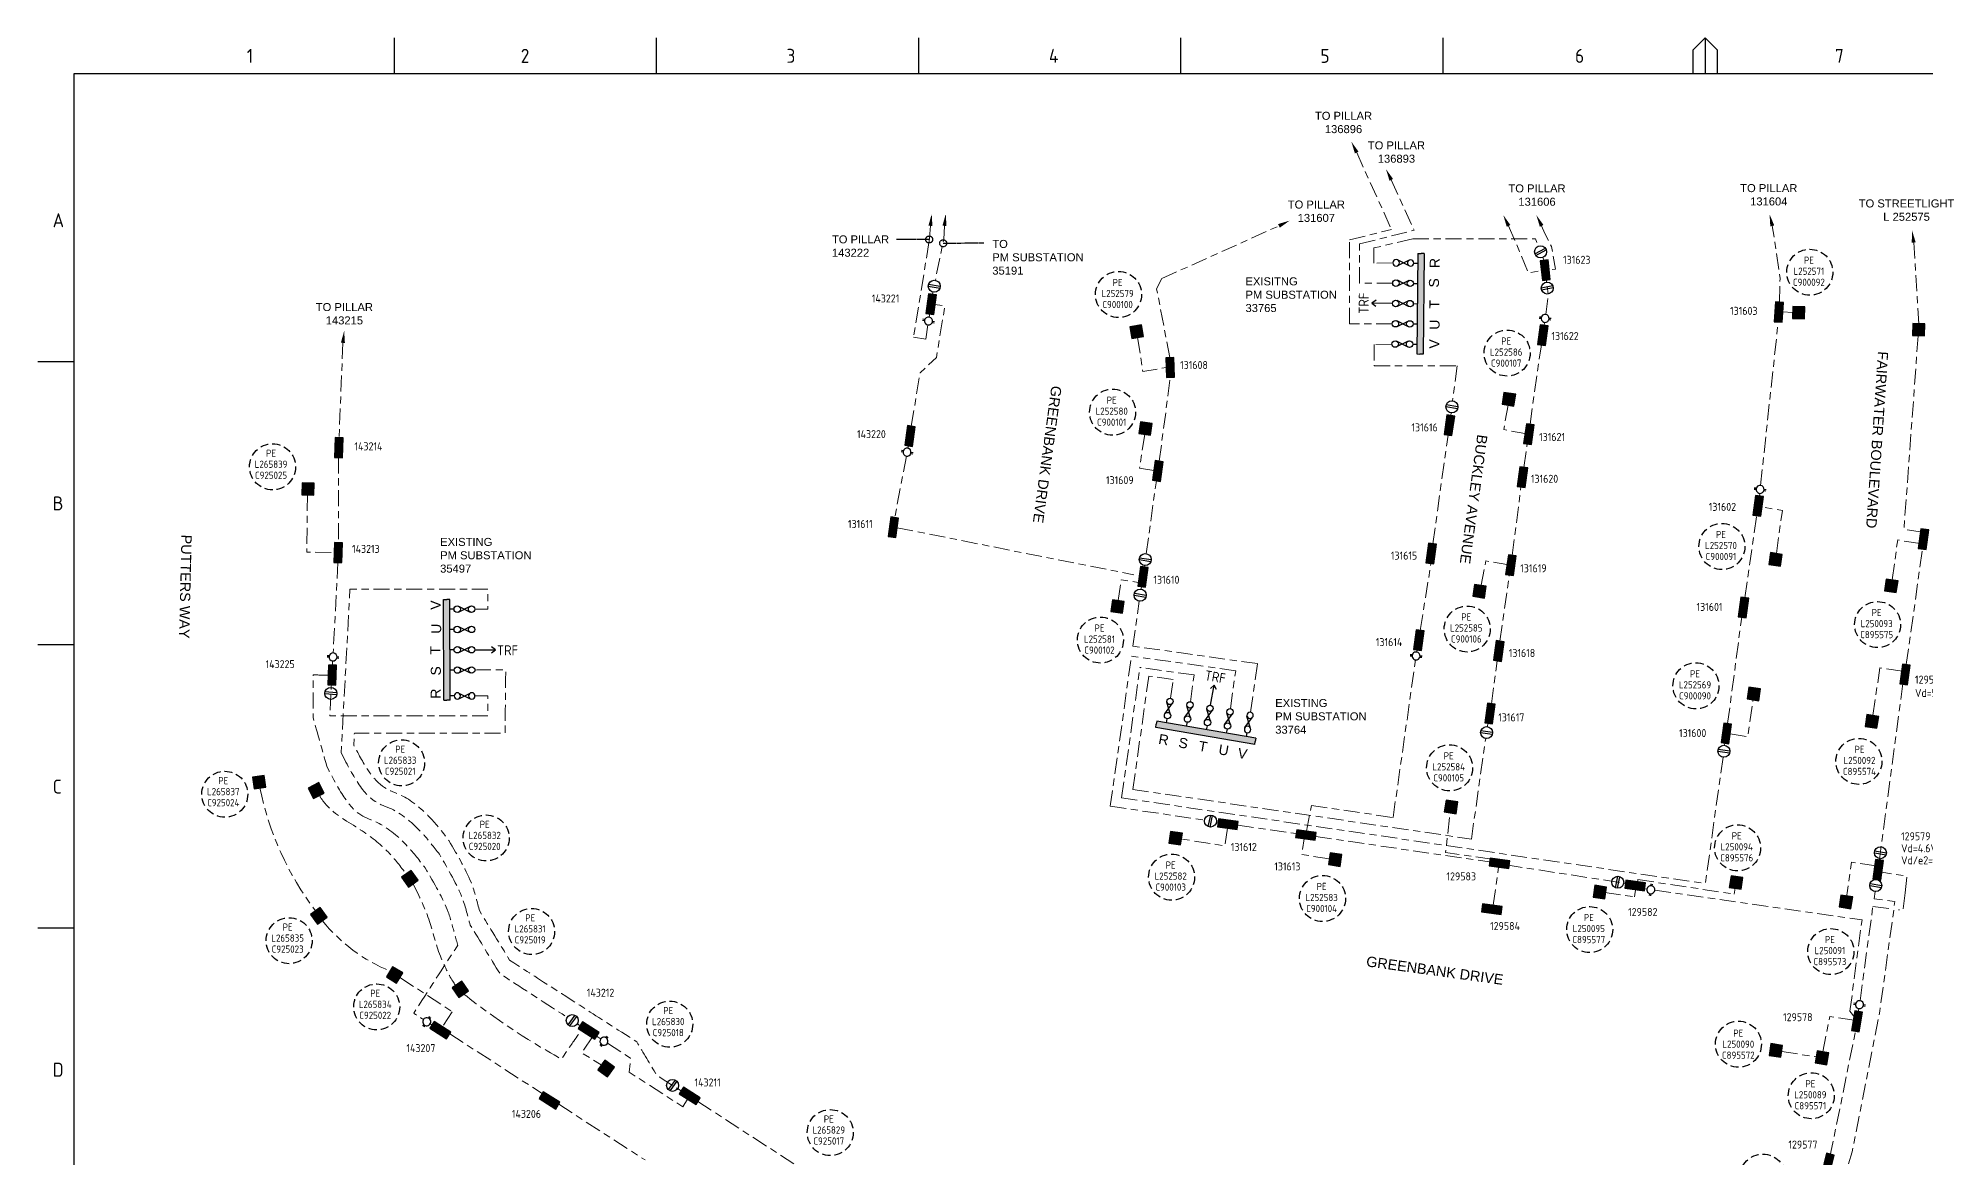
# Paper-space layout 'EE2' of a CAD drawing. Header units: metres, sheet in millimetres. Extents: x -9 to 824, y -5 to 581.
# Drawn here: x -9.1 to 462.6, y 301.3 to 581 of the extents above; entities that cross this region are included whole.
import ezdxf
from ezdxf.enums import TextEntityAlignment as Align

# ---------------------------------------------------------------- set-up
doc = ezdxf.new("R2010")
doc.units = ezdxf.units.M
for name, pattern in [('Cable Exist OH', [1, 1, 0]), ('Cable Exist UG', [8.2, 4, -1.2, 1.8, -1.2]), ('HIDDEN', [0.375, 0.25, -0.125])]:
    doc.linetypes.add(name, pattern=pattern)
doc.layers.get('0').update_dxf_attribs({"color": 6})
doc.layers.add('Cadastre Roads_SP_EXT', color=9, linetype='Continuous', lineweight=5)
for name, color, linetype in [('Equip_SP_SL_EXT', 7, 'Continuous'), ('NOTE 1TO1000_new', 7, 'Continuous'), ('NOTE 1TO500_NEW', 7, 'Continuous'), ('Notes', 7, 'Continuous'), ('Sub_SP_EXT', 7, 'Continuous'), ('SupportsUG_SP_LV_EXT', 7, 'Continuous'), ('SupportsUG_SP_LV_SL_EXT', 7, 'Continuous'), ('Trench_SP_EXT', 7, 'Continuous')]:
    doc.layers.add(name, color=color, linetype=linetype)
doc.styles.add('COLUMN_LABEL', font='arial.ttf')
doc.styles.add('iecARIAL', font='arial.ttf', dxfattribs={"height": 2})
doc.styles.add('iecISOCP', font='isocp.shx')
doc.styles.add('IESYMBOL1', font='isocp.shx')
doc.styles.add('POLE_LABEL', font='arial.ttf')
doc.styles.get("Standard").update_dxf_attribs({"font": 'arial.ttf'})
doc.styles.add('SWITCH_LABEL', font='arial.ttf', dxfattribs={"height": 2.5})
doc.linetypes.add('Cable New UG', pattern='A,7,-0.25,["x",Standard,S=2,R=0,X=0.2,Y=-0.8],-2.1', length=9.35)
doc.dimstyles.get("Standard").update_dxf_attribs({"dimtxt": 0.18, "dimasz": 0.18, "dimexe": 0.18, "dimexo": 0.0625, "dimgap": 0.09, "dimtad": 0, "dimtih": 1, "dimtoh": 1, "dimdec": 4, "dimzin": 0, "dimdsep": 46, "dimtxsty": 'Standard', "dimcen": 0.09, "dimadec": 0, "dimazin": 0, "dimtfac": 1, "dimtdec": 4, "dimtofl": 0, "dimtmove": 0, "dimatfit": 3, "dimfxl": 1, "dimtolj": 1, "dimtzin": 0, "dimarcsym": 0})

# ---------------------------------------------------------------- blocks, each defined once
blk = doc.blocks.new('SWG_FUSE_EXT')
for points in [[(1.15, 0.72), (4.04, -0.71)], [(1.16, -0.72), (4.04, 0.73)]]:
    blk.add_lwpolyline(points)
for centre in [(0.8, 0), (4.4, 0.01)]:
    blk.add_circle(centre, 0.8)
blk = doc.blocks.new('*U49')
for p, q in [((-0.98, 5.17), (-1.48, 5.17)), ((-0.98, 4.83), (-1.48, 4.83)), ((0.98, 5.17), (1.48, 5.17)), ((0.98, 4.83), (1.48, 4.83))]:
    blk.add_line(p, q)
blk.add_lwpolyline([(0, 4, 1), (0, 6, 1)], format="xyb", close=True)
for tag, p, flags in [('ORIENTATION', (0, 0), 9), ('USAGE', (0, -0.2), 9), ('NOTES', (0, -0.4), 1)]:
    blk.add_attdef(tag, p, '', height=0.2, dxfattribs=dict(flags=flags))
blk = doc.blocks.new('LV_UG_LINKS_CLOSED_EXT')
for p, q in [((-0.25, -1.47902), (-0.25, 1.47902)), ((0.25, -1.47902), (0.25, 1.47902))]:
    blk.add_line(p, q)
blk.add_circle((0, 0), 1.5)
at = {"flags": 9}
for tag, p in [('ACTUAL_STATUS', (0, 0)), ('STATE', (0, -1)), ('SWITCH_TYPE', (0, -1.2)), ('OPERATING_VOLTAGE', (0, -0.6)), ('ORIENTATION', (0, -0.8)), ('CONSTRUCTED_VOLTAGE', (0, -0.2)), ('USAGE', (0, -1.4)), ('NO_PHASES', (0, -0.4)), ('NOTES', (0, -1.6))]:
    blk.add_attdef(tag, text='', height=0.2, dxfattribs=at).set_placement(p, align=Align.MIDDLE_LEFT)
at = {"flags": 1}
blk.add_attdef('Z', (0, 0), '', height=0.2, dxfattribs=at)
blk = doc.blocks.new('COLUMN_EXT')
blk.add_hatch(color=256).paths.add_polyline_path([(-1.49, 1.48), (-1.49, -1.49), (1.48, -1.49), (1.48, 1.48)])
blk.add_lwpolyline([(-1.49, -1.49), (1.48, -1.49), (1.48, 1.48), (-1.49, 1.48)], close=True)
for tag, height, style, flags, p in [('STRUCTURE_PLANT_NUMBER', 0.2, 'POLE_LABEL', 9, (1.81, 0.03)), ('ASSET_NUM', 2.5, 'COLUMN_LABEL', 8, (2, 2)), ('STREET_CODE', 0.2, 'COLUMN_LABEL', 9, (1.81, -0.2))]:
    blk.add_attdef(tag, text='', height=height, dxfattribs=dict(style=style, flags=flags)).set_placement(p, align=Align.MIDDLE_LEFT)
at = {"flags": 1}
blk.add_attdef('Z', (1.81, -2.35), '', height=0.2, dxfattribs=at)
at = {"flags": 9}
for tag, p in [('COLUMN_TYPE', (1.81, -0.4)), ('OWNED_BY', (1.81, -0.6)), ('STATE', (1.81, -0.8)), ('USAGE', (1.81, -1)), ('STREETNAME', (1.81, -1.6)), ('SUBURB', (1.81, -1.8)), ('LEGEND', (1.81, -1.2)), ('LOCATION', (1.81, -1.4)), ('NOTES', (1.81, -2))]:
    blk.add_attdef(tag, text='', height=0.2, dxfattribs=at).set_placement(p, align=Align.MIDDLE_LEFT)
blk = doc.blocks.new('PILLAR_EXT')
blk.add_hatch(color=256).paths.add_polyline_path([(-2.475, 0.99), (-2.475, -0.99), (2.475, -0.99), (2.475, 0.99)])
blk.add_lwpolyline([(-2.475, -0.99), (2.475, -0.99), (2.475, 0.99), (-2.475, 0.99)], close=True)
at = {"style": 'iecARIAL', "flags": 8}
blk.add_attdef('ASSET_NUM', (1.5, 3.5), '', height=2.5, dxfattribs=at)
for tag, p, flags in [('OWNED_BY', (0, -0.2), 9), ('STATE', (0, -0.4), 9), ('SUPPORT_TYPE', (0, -0.6), 9), ('STREETNAME', (0, -1.8), 9), ('SUBURB', (0, -2), 1), ('USAGE', (0, -0.8), 9), ('LEGEND', (0, -1), 9), ('LOCATION', (0, -1.2), 9), ('NOTES', (0, -1.4), 9), ('PARENT', (0, -1.6), 9)]:
    blk.add_attdef(tag, p, '', height=0.2, dxfattribs=dict(flags=flags))
blk = doc.blocks.new('A1_FRAME_TITLE')
at = {"layer": 'Notes', "linetype": 'Continuous'}
for p, q in [((89.14, 574.39), (89.14, 583.39)), ((154.65, 574.39), (154.65, 583.39)), ((220.16, 574.39), (220.16, 583.39)), ((285.67, 574.39), (285.67, 583.39)), ((351.17, 574.39), (351.17, 583.39)), ((413.68, 580.39), (416.68, 583.39)), ((413.68, 574.39), (413.68, 580.39)), ((416.68, 583.39), (416.68, 574.39)), ((416.68, 583.39), (419.68, 580.39)), ((419.68, 580.39), (419.68, 574.39)), ((9, 502.43), (0, 502.43)), ((8.99, 431.68), (0, 431.68)), ((8.99, 360.93), (0, 360.93))]:
    blk.add_line(p, q, dxfattribs=at)
at = {"layer": 'Notes', "color": 3, "linetype": 'Continuous'}
blk.add_line((9, 574.39), (9, 5.97), dxfattribs=at)
at = {"layer": 'Notes', "color": 3, "linetype": 'Continuous', "flags": 128}
for points in [[(149.5, 574.39), (9, 574.39)], [(824.37, 574.39), (149.5, 574.39)]]:
    blk.add_lwpolyline(points, dxfattribs=at)
at = {"layer": 'Notes', "color": 7, "style": 'iecISOCP'}
for s, p in [('1', (52.24, 577.12)), ('2', (120.7, 577.12)), ('3', (187.09, 577.12)), ('4', (252.67, 577.12)), ('5', (320.5, 577.12)), ('6', (384.13, 577.12)), ('7', (449.08, 577.12)), ('A', (3.74, 536.06)), ('B', (3.74, 465.31)), ('C', (3.74, 394.56)), ('D', (3.74, 323.81))]:
    blk.add_text(s, height=3.5, dxfattribs=at).set_placement(p)
for tag, p in [('CAP_NO', (513.19, 43.46)), ('IE_NUM', (513.05, 37.81)), ('REF_No_1', (335.24, 32.31)), ('REF_1', (362.52, 32.31)), ('GEN_WO', (441.71, 31.76)), ('HV_SWITCH', (513.46, 32.16)), ('REF_No_2', (335.24, 26.31)), ('REF_2', (362.52, 26.31)), ('OH_WO', (441.71, 25.81)), ('UBD_REF', (513.05, 25.83)), ('REF_No_3', (335.24, 20.31)), ('REF_3', (362.52, 20.31)), ('UG_WO', (441.71, 20.05)), ('GIS_MAP_No', (513.05, 20.04)), ('REF_No_4', (335.24, 14.31)), ('REF_4', (362.52, 14.31)), ('SUB_WO', (441.71, 13.81)), ('HV_OP_DIAG', (513.33, 14.2)), ('LGA', (512.95, 7.78))]:
    blk.add_attdef(tag, p, '', height=2.5, dxfattribs=at)
at = {"layer": 'Notes', "style": 'iecISOCP'}
for tag, p in [('T1', (684.37, 39.47)), ('T2', (684.37, 34.35)), ('T3', (684.37, 28.92)), ('T4', (684.37, 23.66)), ('T5', (684.37, 18.23)), ('T6', (684.37, 12.97))]:
    blk.add_attdef(tag, text='', height=3.5, dxfattribs=at).set_placement(p, align=Align.CENTER)
at = {"layer": 'Notes', "color": 7, "style": 'iecISOCP'}
for tag, p in [('scale', (567.76, 33.27)), ('DRAWN', (567.76, 24.93)), ('DATE', (567.76, 16.88)), ('DESIGN', (605.62, 9.15))]:
    blk.add_attdef(tag, text='', height=2.5, dxfattribs=at).set_placement(p, align=Align.CENTER)
at = {"layer": 'Notes', "color": 4, "style": 'iecISOCP'}
blk.add_attdef('NUM', text='', height=7, dxfattribs=at).set_placement((792.37, 20.12), align=Align.MIDDLE_CENTER)
at = {"layer": 'Notes', "color": 1, "style": 'iecISOCP'}
blk.add_attdef('REV', text='', height=5, dxfattribs=at).set_placement((820.05, 17.1), align=Align.CENTER)
at = {"layer": 'Notes', "style": 'iecISOCP'}
blk.add_attdef('ExportID', (9.08, 2.39), '', height=2.5, dxfattribs=at)
at = {"layer": 'Notes', "color": 7, "style": 'iecISOCP'}
for tag, p in [('NS', (790.71, 8.12)), ('SHTS', (805.41, 8.12))]:
    blk.add_attdef(tag, text='', height=2.5, dxfattribs=at).set_placement(p, align=Align.MIDDLE)
at = {"layer": 'Notes', "style": 'iecISOCP', "flags": 1}
for tag, p in [('ProjectType', (14.17, -26.8)), ('ProjectNumber', (23.56, -26.82)), ('DrawingNumber', (35.51, -26.8)), ('ProjectDescription', (47.56, -26.83)), ('ExportDate', (60.28, -26.79)), ('ExportUserName', (69.15, -26.8)), ('DesignerCompanyName', (81.48, -26.79)), ('ExportAreaOfInterest', (97.1, -26.81)), ('GIS_SUCCESS', (112, -26.78)), ('CAD_SUCCESS', (121.79, -26.78)), ('DEPOTCODE', (132.11, -26.88)), ('ExportCategories', (140.08, -26.8)), ('Comments', (154.38, -26.88))]:
    blk.add_attdef(tag, p, '', height=1, dxfattribs=at)

psp = doc.layouts.new('EE2')

# ---------------------------------------------------------------- hatches: boundary and pattern name
at = {"layer": 'Sub_SP_EXT'}
h = psp.add_hatch(color=256, dxfattribs=at)
h.dxf.hatch_style = 1
h.paths.add_polyline_path([(337.39, 527.1), (335.79, 527.12), (335.48, 502), (337.08, 501.98)])
h = psp.add_hatch(color=256, dxfattribs=at)
h.dxf.hatch_style = 1
h.paths.add_polyline_path([(93.93, 440.64), (92.33, 440.65), (92.37, 415.54), (93.97, 415.52)])
h = psp.add_hatch(color=256, dxfattribs=at)
h.dxf.hatch_style = 1
h.paths.add_polyline_path([(295.02, 404.4), (295.29, 405.98), (270.54, 410.29), (270.27, 408.71)])

# ---------------------------------------------------------------- linework, layer by layer
at = {"layer": 'NOTE 1TO1000_new', "linetype": 'HIDDEN', "lineweight": -3, "ltscale": 8}
for centre in [(433.71, 522.42), (260.98, 516.86), (358.08, 502.22), (259.49, 487.45), (49.59, 473.8), (411.75, 453.9), (348.11, 433.28), (450.65, 434.38), (256.45, 430.52), (405.26, 419.08), (445.98, 400.21), (81.85, 399.84), (343.71, 398.59), (37.65, 392), (102.96, 381.07), (415.68, 378.6), (274.24, 371.29), (311.95, 365.96), (114.33, 357.71), (378.71, 358.18), (53.73, 355.41), (438.96, 352.69), (75.61, 338.86), (148.83, 334.55), (415.88, 329.55), (434.09, 316.67), (188.95, 307.46), (421.98, 296.32)]:
    psp.add_circle(centre, 5.75, dxfattribs=at)
at = {"layer": 'Notes'}
for points in [[(320.04, 552.12), (319.16, 555.03), (320.94, 552.56)], [(328.69, 545.27), (327.81, 548.18), (329.59, 545.71)], [(213.48, 534.06), (214.3, 536.99), (214.48, 533.95)], [(216.99, 534.06), (217.81, 536.99), (217.99, 533.95)], [(300.85, 534.45), (303.76, 535.33), (301.29, 533.56)], [(357.99, 533.78), (357.12, 536.7), (358.89, 534.23)], [(366.26, 533.78), (365.39, 536.7), (367.16, 534.23)], [(423.85, 533.89), (423.65, 536.92), (424.83, 534.12)], [(459.18, 529.77), (459.28, 532.81), (460.17, 529.9)], [(66.68, 504.85), (67.49, 507.78), (67.67, 504.74)]]:
    psp.add_solid(points, dxfattribs=at)
at = {"layer": 'Sub_SP_EXT'}
for p, q in [((335.79, 527.12), (335.48, 502)), ((335.79, 527.12), (336.59, 527.11)), ((337.39, 527.1), (336.59, 527.11)), ((337.39, 527.1), (337.08, 501.98)), ((329.43, 514.63), (324.31, 514.69)), ((335.48, 502), (336.28, 501.99)), ((337.08, 501.98), (336.28, 501.99)), ((92.37, 415.53), (92.33, 440.65)), ((92.33, 440.65), (93.13, 440.65)), ((93.93, 440.65), (93.13, 440.65)), ((93.97, 415.53), (93.93, 440.65)), ((100.15, 428.11), (105.27, 428.11)), ((92.37, 415.53), (93.17, 415.53)), ((93.97, 415.53), (93.17, 415.53)), ((283.97, 414.24), (284.85, 419.29)), ((270.27, 408.71), (270.41, 409.5)), ((295.02, 404.4), (270.27, 408.71)), ((270.54, 410.29), (270.41, 409.5)), ((295.29, 405.98), (270.54, 410.29)), ((295.29, 405.98), (295.15, 405.19)), ((295.02, 404.4), (295.15, 405.19))]:
    psp.add_line(p, q, dxfattribs=at)
for points in [[(334.76, 524.72), (335.76, 524.7)], [(334.69, 519.64), (335.69, 519.63)], [(325.32, 515.43), (324.31, 514.69), (325.3, 513.93)], [(334.63, 514.57), (335.63, 514.56)], [(334.57, 509.5), (335.57, 509.49)], [(334.51, 504.43), (335.51, 504.42)], [(94.93, 438.23), (93.93, 438.23)], [(94.94, 433.16), (93.94, 433.16)], [(94.95, 428.09), (93.95, 428.09)], [(104.27, 427.36), (105.27, 428.11), (104.27, 428.86)], [(94.96, 423.02), (93.96, 423.02)], [(94.97, 416.56), (93.97, 416.56)], [(285.42, 418.18), (284.85, 419.29), (283.94, 418.43)], [(273.09, 410.86), (272.92, 409.87)], [(278.09, 409.99), (277.92, 409)], [(283.09, 409.12), (282.92, 408.13)], [(288.09, 408.25), (287.91, 407.26)], [(293.08, 407.38), (292.91, 406.39)]]:
    psp.add_lwpolyline(points, dxfattribs=at)
at = {"layer": 'Trench_SP_EXT', "linetype": 'Cable Exist UG', "lineweight": 0}
for p, q in [((320.49, 552.34), (329.17, 533.1)), ((329.14, 545.49), (334.82, 532.89)), ((271.81, 520.85), (301.07, 534)), ((318.71, 530.49), (329.17, 533.1)), ((318.71, 509.54), (318.71, 530.49)), ((321.21, 529.49), (334.82, 532.89)), ((321.21, 519.69), (321.21, 529.49)), ((334.52, 530.73), (324.79, 528.48)), ((324.79, 528.48), (324.79, 524.68)), ((329.56, 524.76), (324.79, 524.68)), ((270.51, 518.27), (271.81, 520.85)), ((329.5, 519.69), (321.21, 519.69)), ((273.81, 501.09), (270.51, 518.27)), ((329.37, 509.54), (318.71, 509.54)), ((429.42, 512.39), (426.97, 512.53)), ((67.17, 504.8), (66.2, 481.06)), ((329.31, 504.46), (324.83, 504.38)), ((324.83, 504.38), (324.83, 499.05)), ((363.8, 484.45), (366.64, 504.27)), ((271.15, 475.22), (273.95, 496.26)), ((324.83, 499.05), (345.61, 499.05)), ((339.51, 454.57), (343.31, 481.73)), ((207.97, 476.48), (205.05, 461.14)), ((362.25, 473.66), (363.1, 479.55)), ((66.08, 476.14), (66.04, 454.85)), ((267.88, 452.1), (270.43, 470.32)), ((359.37, 451.67), (361.54, 468.77)), ((205.69, 458.56), (264.77, 446.85)), ((417.48, 441.1), (420.46, 461.63)), ((454.3, 445.59), (455.67, 455.54)), ((461.28, 454.61), (455.67, 455.54)), ((457.83, 424.38), (462, 454.35)), ((65.92, 449.9), (64.73, 427.31)), ((267.41, 448.8), (267.46, 449.15)), ((336.37, 432.94), (339.04, 449.64)), ((266.6, 443.21), (266.7, 443.9)), ((356.3, 430.26), (358.65, 446.77)), ((264.58, 428.99), (266.16, 440.24)), ((413.18, 409.66), (416.7, 436.21)), ((258.89, 388.99), (264.23, 426.51)), ((290.27, 422.87), (264.23, 426.51)), ((295.7, 424.63), (264.58, 428.99)), ((293.96, 412.5), (295.7, 424.63)), ((329.58, 386.19), (335.21, 425.55)), ((335.49, 427.52), (335.57, 428.05)), ((354.15, 414.62), (355.6, 425.36)), ((261.72, 391.1), (266.35, 423.69)), ((264.54, 393.21), (268.57, 421.51)), ((279.88, 421.8), (266.35, 423.69)), ((274.62, 420.66), (268.57, 421.51)), ((273.95, 415.99), (274.62, 420.66)), ((278.95, 415.12), (279.88, 421.8)), ((288.94, 413.38), (290.27, 422.87)), ((449.45, 411.71), (451.25, 423.57)), ((451.04, 375.06), (456.98, 419.92)), ((456.87, 422.75), (451.25, 423.57)), ((349.15, 380.79), (352.74, 405.92)), ((353.16, 408.87), (353.29, 409.74)), ((412.03, 401.26), (407.61, 369.68)), ((412.52, 404.75), (412.44, 404.22)), ((264.54, 393.21), (349.15, 380.79)), ((258.89, 388.99), (282.49, 385.56)), ((261.72, 391.1), (407.61, 369.68)), ((307.96, 382.8), (309.16, 389.19)), ((309.16, 389.19), (329.58, 386.19)), ((285.43, 385.02), (285.88, 384.95)), ((290.79, 384.31), (305.36, 382.17)), ((310.26, 381.45), (353.7, 375.07)), ((354.56, 364.28), (355.94, 373.77)), ((357.87, 374.33), (388.54, 369.6)), ((442.75, 365.13), (444.16, 374.99)), ((450.29, 374.1), (444.16, 374.99)), ((390.27, 368.6), (389.95, 366.35)), ((390.77, 370.68), (390.62, 369.62)), ((390.77, 370.68), (414.84, 367.04)), ((392.22, 368.39), (393.02, 368.28)), ((394.99, 368), (446.76, 360.6)), ((415.05, 368.5), (414.84, 367.04)), ((382.47, 367.41), (389.95, 366.35)), ((446.27, 340.41), (449.47, 363.96)), ((443.74, 337.78), (446.76, 360.6)), ((81.42, 346.19), (94.5, 337.66)), ((94.5, 337.66), (92.07, 333.9)), ((436.98, 327.62), (438.72, 336.44)), ((444.84, 335.55), (438.72, 336.44)), ((444.94, 336.23), (443.74, 337.78)), ((445.84, 337.28), (446, 338.44)), ((93.86, 332.14), (116.94, 317.23)), ((438.75, 301.43), (445.31, 333.61)), ((426.7, 327.76), (435.27, 326.36)), ((121.1, 314.54), (142.66, 300.62))]:
    psp.add_line(p, q, dxfattribs=at)
at = {"layer": 'Trench_SP_EXT', "color": 2, "linetype": 'Cable New UG', "lineweight": 0}
psp.add_line((208.48, 479.06), (208.36, 478.43), dxfattribs=at)
at = {"layer": 'Trench_SP_EXT', "linetype": 'Cable Exist UG', "lineweight": 0}
psp.add_lwpolyline([(213.98, 534), (213.62, 529.89), (209.75, 506.17), (212.79, 505.73), (213.37, 509.25)], dxfattribs=at)
at = {"layer": 'Trench_SP_EXT', "linetype": 'Cable Exist UG', "lineweight": 0, "flags": 128}
for points in [[(217.49, 534), (217.29, 530.58), (215.21, 520.4)], [(358.44, 534), (361.21, 527.6), (363.37, 522.28), (366.63, 522.8)], [(366.71, 534), (367.53, 532.12), (369.18, 528.82), (370.14, 523.22), (368.59, 523.04)], [(426.13, 514.93), (426.28, 520.89), (425.01, 529.97), (424.34, 534)], [(334.52, 530.73), (365.19, 530.73), (365.92, 528.91)], [(459.68, 529.83), (460.96, 509.56)], [(367.02, 526.13), (367.32, 525.37)], [(367.73, 511.88), (368.38, 516.6), (367.9, 520.45)], [(209.2, 483.96), (211.39, 497.28), (215.47, 501.13), (217.59, 513.98), (215.12, 514.32)], [(367.35, 509.17), (367.46, 509.9)], [(421.41, 469.15), (425.81, 510)], [(265.76, 506.14), (267.06, 497.66), (272.89, 498.59)], [(460.79, 506.5), (457.25, 458.21), (461.88, 457.45)], [(345.61, 499.05), (344.47, 490.27)], [(344.08, 487.3), (343.99, 486.63)], [(358.32, 489.2), (357.23, 483.1), (362.53, 482.14)], [(267.52, 481.91), (266.24, 473.43), (269.81, 472.91)], [(421.13, 466.54), (421.2, 467.17)], [(58.33, 466.78), (58.15, 452.49), (64.99, 452.4)], [(425.38, 452.18), (426.86, 462.93), (421.75, 463.77)], [(351.61, 444.23), (352.74, 450.32), (358.03, 449.36)], [(260.91, 440.37), (261.64, 445.6), (265.85, 444.91)], [(100.13, 438.25), (103.37, 438.26), (103.37, 443.26), (68.92, 443.26), (66.74, 402.32)], [(100.17, 416.58), (103.4, 416.57), (103.4, 411.57), (63.87, 411.57), (64.61, 425.32)], [(413.83, 407.07), (418.23, 406.35), (419.5, 415.6)], [(354.23, 375.77), (342.71, 377.48), (343.85, 387.35)], [(288.18, 383.56), (287.53, 379.1), (276.71, 380.81)], [(313.64, 375.85), (306.76, 376.94), (307.33, 380.89)], [(457.51, 367.34), (457.99, 371.57), (451.69, 372.49)], [(441.04, 291.83), (444.31, 302.66), (451.19, 337.77), (454.97, 365.22)], [(453.44, 363.47), (449.46, 363.96)], [(450.03, 367.71), (449.78, 365.86), (454.97, 365.22)], [(457.51, 367.34), (456.97, 363.04), (455.86, 363.11)], [(129.5, 331.36), (126.85, 327.4), (134.28, 322.8)], [(130.57, 331.53), (131.59, 330.87)], [(133.26, 329.79), (139.07, 326.04), (138.71, 322.57), (152.07, 313.94), (153.29, 315.82)], [(155.87, 315.2), (180.91, 298.98), (199.26, 287.12)]]:
    psp.add_lwpolyline(points, dxfattribs=at)
at = {"layer": 'Trench_SP_EXT', "color": 2, "linetype": 'Cable New UG', "lineweight": 0, "flags": 128}
for points in [[(214.62, 517.48), (214.5, 516.91)], [(88.97, 334.64), (89.4, 334.36)]]:
    psp.add_lwpolyline(points, dxfattribs=at)
at = {"layer": 'Trench_SP_EXT', "color": 2, "linetype": 'Cable New UG', "lineweight": 0}
psp.add_lwpolyline([(213.69, 511.21), (213.82, 512.01)], dxfattribs=at)
at = {"layer": 'Trench_SP_EXT', "linetype": 'Cable Exist UG', "lineweight": 0}
for centre, radius, start, end in [((120.44, 408.57), 75.51, 191.4622, 217.2371), ((95.23, 387.32), 42.74, 218.9805, 247.5796)]:
    psp.add_arc(centre, radius, start, end, dxfattribs=at)
for points, knots in [([(63.49, 421.73), (62.23, 421.76), (60.96, 421.79), (59.7, 421.82), (59.7, 418.27), (59.7, 414.72), (59.7, 411.18), (60.86, 407.1), (62.02, 403.01), (63.18, 398.93), (64.76, 395.8), (70.04, 386.04), (75.55, 386.1), (83.13, 379.6), (86.32, 375.43), (87.72, 373.6), (89.97, 369.75), (93.54, 363.63), (94.61, 358.76), (95.15, 356.86), (95.15, 356.85), (95.15, 356.84), (95.15, 356.84), (95.39, 355.99), (95.63, 355.14), (95.87, 354.29), (92.2, 348.62), (88.53, 342.96), (84.87, 337.29), (85.44, 336.92), (86.01, 336.55), (87.29, 335.71)], [0, 0, 0, 0, 1, 1, 1, 2, 2, 2, 3, 3, 3, 6.019399, 13.472769, 19.796766, 24.704379, 24.704379, 24.704379, 34.984021, 41.014884, 41.014884, 41.014884, 41.035153, 41.035153, 41.035153, 43.722658, 43.722658, 43.722658, 44.722658, 44.722658, 44.722658, 45.722658, 45.722658, 45.722658, 45.722658]), ([(100.16, 423.04), (102.72, 423.04), (105.29, 423.05), (107.85, 423.06), (107.8, 417.8), (107.74, 412.54), (107.69, 407.28), (95.13, 407.28), (82.58, 407.28), (70.03, 407.28), (69.99, 406.26), (69.95, 405.25), (69.91, 404.23), (71.21, 401.72), (76.15, 392.87), (81.5, 392.93), (89.08, 386.43), (92.27, 382.26), (93.67, 380.43), (95.92, 376.58), (99.7, 370.1), (100.68, 365.01), (101.37, 362.75), (103.85, 358.69), (106.34, 354.63), (108.82, 350.57), (114.31, 347.01), (119.8, 343.46), (140.58, 330.14), (142.24, 327.37), (143.91, 324.6), (145.57, 321.83), (147.61, 320.51), (149.66, 319.18), (151.7, 317.86)], [0, 0, 0, 0, 1, 1, 1, 2, 2, 2, 3, 3, 3, 4, 4, 4, 6.51861, 13.97198, 20.295977, 25.20359, 25.20359, 25.20359, 35.483232, 42.491168, 42.491168, 42.491168, 43.491168, 43.491168, 43.491168, 44.315845, 44.315845, 44.315845, 45.315845, 45.315845, 45.315845, 46.315845, 46.315845, 46.315845, 46.315845]), ([(66.74, 402.32), (68.32, 399.2), (73.6, 389.43), (79.11, 389.49), (86.69, 383), (89.88, 378.82), (91.28, 377), (93.53, 373.14), (97.31, 366.66), (98.29, 361.58), (98.98, 359.32), (101.47, 355.26), (103.95, 351.19), (106.43, 347.13), (111.34, 343.95), (116.26, 340.78), (123.22, 336.27)], [1.398708, 1.398708, 1.398708, 1.398708, 4.418107, 11.871477, 18.195474, 23.103087, 23.103087, 23.103087, 33.382729, 40.390665, 40.390665, 40.390665, 41.390665, 41.390665, 41.390665, 42.12863, 42.12863, 42.12863, 42.12863]), ([(61.29, 391.67), (61.79, 390.88), (64.37, 387.28), (71.25, 383.65), (78.34, 378.22), (81.58, 373.94), (82.99, 372.06)], [2.963177, 2.963177, 2.963177, 2.963177, 4.919698, 12.373067, 18.697065, 23.604678, 23.604678, 23.604678, 23.604678]), ([(84.69, 369.62), (86.25, 366.48), (89.2, 360.56), (90.64, 352.43), (95.63, 343.24), (95.66, 344.08), (95.68, 344.48)], [0, 0, 0, 0, 10.279642, 19.392652, 26.907121, 33.857602, 33.857602, 33.857602, 33.857602]), ([(97.38, 342.05), (106.02, 335.36), (111.88, 331.45), (121.74, 325.84), (125.56, 331.31), (126.14, 332.18), (126.71, 333.04)], [0, 0, 0, 0, 0.83025, 0.83025, 0.83025, 1.550612, 1.550612, 1.550612, 1.550612])]:
    psp.add_open_spline(points, degree=3, knots=knots, dxfattribs=at)
at = {"layer": 'Trench_SP_EXT', "color": 2, "linetype": 'Cable New UG', "lineweight": 0}
psp.add_open_spline([(125.74, 334.65), (125.96, 334.5), (126.18, 334.36), (126.41, 334.21)], degree=3, dxfattribs=at)

# ---------------------------------------------------------------- block references
at = {"layer": 'Equip_SP_SL_EXT'}
for name, p, xscale, yscale, zscale, rotation in [('LV_UG_LINKS_CLOSED_EXT', (366.44, 527.51), 0.99995, 0.99995, 0.99995, 297.9375690339446), ('LV_UG_LINKS_CLOSED_EXT', (214.95, 518.93), 0.9999499999999999, 0.9999499999999999, 0.9999499999999999, 261.1881668537359), ('LV_UG_LINKS_CLOSED_EXT', (368.11, 518.47), 0.99995, 0.99995, 0.99995, 101.5387802497631), ('*U49', (212.57, 505.32), 0.9999499999999998, 0.9999499999999998, 0.9999499999999998, 349.1765484178637), ('*U49', (367.06, 505.92), 0.9999500000000001, 0.9999500000000001, 0.9999500000000001, 353.9604397334402), ('LV_UG_LINKS_CLOSED_EXT', (344.28, 488.79), 0.99995, 0.99995, 0.99995, 81.53878024976306), ('*U49', (207.2, 472.55), 0.9999499999999998, 0.9999499999999998, 0.9999499999999998, 349.1765484178637), ('*U49', (420.78, 463.19), 0.9999500000000001, 0.9999500000000001, 0.9999500000000001, 353.9604397334402), ('LV_UG_LINKS_CLOSED_EXT', (267.67, 450.63), 0.9999499999999999, 0.9999499999999999, 0.9999499999999999, 261.1881668537359), ('LV_UG_LINKS_CLOSED_EXT', (266.39, 441.73), 0.9999499999999999, 0.9999499999999999, 0.9999499999999999, 261.1881668537359), ('*U49', (64.25, 421.33), 0.9999499999999997, 0.9999499999999997, 0.9999499999999997, 354.8461185708306), ('*U49', (334.82, 421.57), 0.9999500000000001, 0.9999500000000001, 0.9999500000000001, 353.9604397334402), ('LV_UG_LINKS_CLOSED_EXT', (64.15, 417.19), 0.9999499999999992, 0.9999499999999992, 0.9999499999999992, 85.84139312105344), ('LV_UG_LINKS_CLOSED_EXT', (352.95, 407.4), 0.99995, 0.99995, 0.99995, 81.53878024976306), ('LV_UG_LINKS_CLOSED_EXT', (412.25, 402.74), 0.99995, 0.99995, 0.99995, 81.53878024976306), ('LV_UG_LINKS_CLOSED_EXT', (283.96, 385.31), 0.99995, 0.99995, 0.99995, 348.4151047794377), ('LV_UG_LINKS_CLOSED_EXT', (451.34, 377.38), 0.99995, 0.99995, 0.99995, 260.7211022657862), ('LV_UG_LINKS_CLOSED_EXT', (385.73, 370), 0.99995, 0.99995, 0.99995, 348.4151047794377), ('*U49', (398.94, 367.31), 0.99995, 0.99995, 0.99995, 80.43157845168746), ('LV_UG_LINKS_CLOSED_EXT', (450.19, 369.2), 0.99995, 0.99995, 0.99995, 260.7211022657862), ('*U49', (446.92, 344.36), 0.9999499999999996, 0.9999499999999996, 0.9999499999999996, 171.0394895776959), ('*U49', (92.1, 332.14), 0.9999499999999996, 0.9999499999999996, 0.9999499999999996, 52.81731421725102), ('LV_UG_LINKS_CLOSED_EXT', (124.48, 335.46), 0.9999499999999998, 0.9999499999999998, 0.9999499999999998, 143.9687948346256), ('*U49', (136.38, 327.26), 0.9999499999999996, 0.9999499999999996, 0.9999499999999996, 52.81731421725102), ('LV_UG_LINKS_CLOSED_EXT', (149.54, 319.26), 0.9999499999999998, 0.9999499999999998, 0.9999499999999998, 143.9687948346256)]:
    psp.add_blockref(name, p, dxfattribs=dict(at, xscale=xscale, yscale=yscale, zscale=zscale, rotation=rotation))
at = {"layer": 'Notes'}
psp.add_blockref('A1_FRAME_TITLE', (-9.08, -2.39), dxfattribs=at)
at = {"layer": 'Sub_SP_EXT'}
for p, xscale, yscale, zscale, rotation in [((334.76, 524.71), -0.9999500000000001, 0.99995, 0.99995, 359.2932267475139), ((334.69, 519.64), 0.9999500000000001, 0.9999500000000001, 0.9999500000000001, 179.293226747514), ((334.63, 514.57), 0.9999500000000001, 0.9999500000000001, 0.9999500000000001, 179.293226747514), ((334.57, 509.5), 0.9999500000000001, 0.9999500000000001, 0.9999500000000001, 179.293226747514), ((334.51, 504.43), 0.9999500000000001, 0.9999500000000001, 0.9999500000000001, 179.293226747514), ((94.93, 438.23), 0.9999499999999995, 0.9999499999999995, 0.9999499999999995, 0.09132326009082395), ((94.94, 433.16), 0.9999499999999995, 0.9999499999999995, 0.9999499999999995, 0.09132326009082395), ((94.95, 428.09), 0.9999499999999995, 0.9999499999999995, 0.9999499999999995, 0.09132326009082395), ((94.96, 423.02), 0.9999499999999995, 0.9999499999999995, 0.9999499999999995, 0.09132326009082395), ((94.97, 416.56), -0.9999499999999996, 0.99995, 0.99995, 180.0913232600908), ((273.1, 410.86), 0.99995, 0.99995, 0.99995, 80.12448290549884), ((278.09, 409.99), 0.99995, 0.99995, 0.99995, 80.12448290549884), ((283.09, 409.12), 0.99995, 0.99995, 0.99995, 80.12448290549884), ((288.09, 408.25), 0.99995, 0.99995, 0.99995, 80.12448290549884), ((293.08, 407.38), -0.99995, 0.99995, 0.99995, 260.1244829054988)]:
    psp.add_blockref('SWG_FUSE_EXT', p, dxfattribs=dict(at, xscale=xscale, yscale=yscale, zscale=zscale, rotation=rotation))
at = {"layer": 'SupportsUG_SP_LV_EXT'}
for p, xscale, yscale, zscale, rotation in [((367.61, 522.91), 0.9999500000000001, 0.9999500000000001, 0.9999500000000001, 96.60479426742775), ((214.16, 514.45), 0.9999500000000006, 0.9999500000000006, 0.9999500000000006, 82.23536122426981), ((425.97, 512.47), 0.99995, 0.99995, 0.99995, 86.51772298544019), ((367.02, 506.7), 0.9999500000000004, 0.9999500000000004, 0.9999500000000004, 82.23536122426981), ((273.88, 498.62), 0.99995, 0.99995, 0.99995, 91.59713817476579), ((343.66, 484.18), 0.9999500000000004, 0.9999500000000004, 0.9999500000000004, 82.23536122426981), ((66.13, 478.59), 0.99995, 0.99995, 0.99995, 268.1389689366591), ((208.86, 481.5), 0.9999500000000006, 0.9999500000000006, 0.9999500000000006, 82.23536122426981), ((363.53, 481.98), 0.9999500000000004, 0.9999500000000004, 0.9999500000000004, 82.23536122426981), ((270.81, 472.76), 0.9999500000000004, 0.9999500000000004, 0.9999500000000004, 82.23536122426981), ((361.92, 471.2), 0.9999500000000004, 0.9999500000000004, 0.9999500000000004, 82.23536122426981), ((420.79, 464.08), 0.9999500000000004, 0.9999500000000004, 0.9999500000000004, 82.23536122426981), ((204.71, 458.69), 0.9999500000000004, 0.9999500000000004, 0.9999500000000004, 82.23536122426981), ((462.14, 455.74), 0.9999500000000006, 0.9999500000000006, 0.9999500000000006, 82.23536122426981), ((65.96, 452.38), 0.99995, 0.99995, 0.99995, 268.1389689366591), ((339.12, 452.13), 0.9999500000000004, 0.9999500000000004, 0.9999500000000004, 82.23536122426981), ((267.08, 446.34), 0.9999500000000004, 0.9999500000000004, 0.9999500000000004, 82.23536122426981), ((359.03, 449.21), 0.9999500000000004, 0.9999500000000004, 0.9999500000000004, 82.23536122426981), ((359.03, 449.21), 0.9999500000000004, 0.9999500000000004, 0.9999500000000004, 82.23536122426981), ((417.16, 438.65), 0.9999500000000004, 0.9999500000000004, 0.9999500000000004, 82.23536122426981), ((336.04, 430.49), 0.9999500000000004, 0.9999500000000004, 0.9999500000000004, 82.23536122426981), ((356.02, 427.79), 0.9999500000000004, 0.9999500000000004, 0.9999500000000004, 82.23536122426981), ((457.49, 421.92), 0.9999500000000006, 0.9999500000000006, 0.9999500000000006, 82.23536122426981), ((457.49, 421.92), 0.9999500000000006, 0.9999500000000006, 0.9999500000000006, 82.23536122426981), ((64.47, 421.78), 0.99995, 0.99995, 0.99995, 268.1389689366591), ((353.81, 412.16), 0.9999500000000004, 0.9999500000000004, 0.9999500000000004, 82.23536122426981), ((412.85, 407.21), 0.9999500000000004, 0.9999500000000004, 0.9999500000000004, 82.23536122426981), ((288.32, 384.52), 0.9999499999999999, 0.9999499999999999, 0.9999499999999999, 352.2353612242698), ((307.82, 381.8), 0.9999499999999999, 0.9999499999999999, 0.9999499999999999, 352.2353612242698), ((356.15, 374.72), 0.9999499999999999, 0.9999499999999999, 0.9999499999999999, 352.2353612242698), ((450.8, 373.12), 0.9999500000000006, 0.9999500000000006, 0.9999500000000006, 82.23536122426981), ((390.1, 369.21), 0.9999499999999999, 0.9999499999999999, 0.9999499999999999, 352.2353612242698), ((354.24, 363.3), 0.9999499999999999, 0.9999499999999999, 0.9999499999999999, 352.2353612242698), ((91.51, 333.05), 0.99995, 0.99995, 0.99995, 327.5241453587018), ((128.56, 332.97), 0.99995, 0.99995, 0.99995, 327.5241453587018), ((445.51, 335.27), 0.99995, 0.99995, 0.99995, 80.17738158818416), ((118.79, 315.52), 0.99995, 0.99995, 0.99995, 327.5241453587018), ((153.85, 316.62), 0.99995, 0.99995, 0.99995, 327.5241453587018), ((438.29, 299.69), 0.99995, 0.99995, 0.99995, 76.43893880130213)]:
    psp.add_blockref('PILLAR_EXT', p, dxfattribs=dict(at, xscale=xscale, yscale=yscale, zscale=zscale, rotation=rotation))
at = {"layer": 'SupportsUG_SP_LV_SL_EXT'}
for p, xscale, yscale, zscale, rotation in [((430.94, 512.32), 0.9999499999999999, 0.9999499999999999, 0.9999499999999999, 267.9857157777092), ((460.92, 508.05), 0.9999499999999999, 0.9999499999999999, 0.9999499999999999, 267.9857157777092), ((265.51, 507.59), 0.9999500000000003, 0.9999500000000003, 0.9999500000000003, 9.803278594206908), ((358.54, 490.68), 0.99995, 0.99995, 0.99995, 351.506851473321), ((267.74, 483.39), 0.99995, 0.99995, 0.99995, 351.506851473321), ((58.44, 468.26), 0.9999499999999999, 0.9999499999999999, 0.9999499999999999, 268.6001866989005), ((425.16, 450.68), 0.99995, 0.99995, 0.99995, 351.506851473321), ((351.17, 442.7), 0.99995, 0.99995, 0.99995, 351.506851473321), ((454.09, 444.09), 0.99995, 0.99995, 0.99995, 351.506851473321), ((260.72, 438.91), 0.99995, 0.99995, 0.99995, 351.506851473321), ((419.74, 417.06), 0.99995, 0.99995, 0.99995, 351.506851473321), ((449.24, 410.2), 0.99995, 0.99995, 0.99995, 351.506851473321), ((46.26, 395.01), 0.9999499999999998, 0.9999499999999998, 0.9999499999999998, 277.3817563078124), ((60.5, 392.92), 0.9999499999999998, 0.9999499999999998, 0.9999499999999998, 297.5295762489793), ((344.07, 388.83), 0.99995, 0.99995, 0.99995, 351.506851473321), ((275.25, 381.03), 0.99995, 0.99995, 0.99995, 351.506851473321), ((315.13, 375.66), 0.99995, 0.99995, 0.99995, 351.506851473321), ((83.9, 370.88), 0.99995, 0.99995, 0.99995, 304.9882965071832), ((381.25, 367.57), 0.99995, 0.99995, 0.99995, 351.506851473321), ((415.29, 369.96), 0.99995, 0.99995, 0.99995, 351.506851473321), ((61.16, 361.63), 0.9999499999999997, 0.9999499999999997, 0.9999499999999997, 305.6360147262594), ((442.76, 365.09), 0.99995, 0.99995, 0.99995, 351.506851473321), ((80.08, 346.86), 0.99995, 0.99995, 0.99995, 328.5428213856712), ((96.53, 343.26), 0.99995, 0.99995, 0.99995, 304.9882965071832), ((132.96, 323.5), 0.99995, 0.99995, 0.99995, 324.4598846408854), ((425.24, 328), 0.99995, 0.99995, 0.99995, 351.506851473321), ((436.74, 326.15), 0.9999500000000009, 0.9999500000000009, 0.9999500000000009, 350.2513386612101)]:
    psp.add_blockref('COLUMN_EXT', p, dxfattribs=dict(at, xscale=xscale, yscale=yscale, zscale=zscale, rotation=rotation))

# ---------------------------------------------------------------- texts
at = {"layer": 'Cadastre Roads_SP_EXT'}
for s, rotation, p in [('FAIRWATER BOULEVARD', 266.1509, (450.75, 502.72)), ('GREENBANK DRIVE', 262.241, (244.24, 494.18)), ('BUCKLEY AVENUE', 262.241, (350.65, 481.99)), ('PUTTERS WAY', 268.6464, (26.83, 456.88)), ('GREENBANK DRIVE', 352.241, (322.75, 349.02))]:
    psp.add_text(s, height=2.5713, rotation=rotation, dxfattribs=at).set_placement(p)
at = {"layer": 'NOTE 1TO1000_new', "linetype": 'HIDDEN', "lineweight": -3, "ltscale": 8, "style": 'IESYMBOL1'}
for s, p in [('131623', (372.06, 524.53)), ('131603', (413.79, 511.77)), ('131622', (369.15, 505.49)), ('131608', (276.36, 498.24)), ('131616', (334.18, 482.65)), ('131621', (366.06, 480.26)), ('131620', (364.02, 469.82)), ('131609', (257.84, 469.47)), ('131602', (408.47, 462.8)), ('131611', (193.37, 458.53)), ('131615', (329.04, 450.62)), ('131619', (361.36, 447.45)), ('131610', (269.7, 444.58)), ('131601', (405.41, 437.8)), ('131614', (325.28, 429.01)), ('131618', (358.49, 426.29)), ('131617', (355.86, 410.2)), ('131600', (401.03, 406.29)), ('131612', (289.04, 377.82)), ('131613', (299.9, 372.96)), ('129583', (342.93, 370.48)), ('129582', (388.31, 361.59)), ('129584', (353.82, 358.07)), ('129578', (427.03, 335.3)), ('129577', (428.36, 303.47))]:
    psp.add_text(s, height=2, dxfattribs=at).set_placement(p)
for s, insert, char_height, width, attachment_point, line_spacing_factor in [('PE\\PL252571\\PC900092', (433.49, 526.32), 1.8, 2.8, 2, 0.916667), ('PE\\PL252579\\PC900100', (260.75, 520.76), 1.8, 2.8, 2, 0.916667), ('143221', (199.33, 516.86), 2, 19.0276, 1, 0.9), ('PE\\PL252586\\PC900107', (357.85, 506.12), 1.8, 2.8, 2, 0.916667), ('PE\\PL252580\\PC900101', (259.27, 491.35), 1.8, 2.8, 2, 0.916667), ('143220', (195.63, 482.97), 2, 19.0276, 1, 0.9), ('PE\\PL265839\\PC925025', (49.22, 478.1), 1.8, 9.4063, 2, 0.916667), ('143214', (70.06, 479.93), 2, 19.0276, 1, 0.9), ('PE\\PL252570\\PC900091', (411.52, 457.8), 1.8, 2.8, 2, 0.916667), ('143213', (69.45, 454.3), 2, 19.0276, 1, 0.9), ('PE\\PL252581\\PC900102', (256.22, 434.42), 1.8, 2.8, 2, 0.916667), ('PE\\PL252585\\PC900106', (347.88, 437.19), 1.8, 2.8, 2, 0.916667), ('PE\\PL250093\\PC895575', (450.42, 438.29), 1.8, 2.8, 2, 0.916667), ('143225', (47.85, 425.5), 2, 19.0276, 1, 0.9), ('PE\\PL252569\\PC900090', (405.03, 422.98), 1.8, 2.8, 2, 0.916667), ('PE\\PL265833\\PC925021', (81.48, 404.14), 1.8, 9.4063, 2, 0.916667), ('PE\\PL252584\\PC900105', (343.48, 402.49), 1.8, 2.8, 2, 0.916667), ('PE\\PL250092\\PC895574', (446.13, 404.1), 1.8, 2.8, 2, 0.916667), ('PE\\PL265837\\PC925024', (37.28, 396.3), 1.8, 9.4063, 2, 0.916667), ('PE\\PL265832\\PC925020', (102.6, 385.37), 1.8, 9.4063, 2, 0.916667), ('PE\\PL250094\\PC895576', (415.45, 382.51), 1.8, 2.8, 2, 0.916667), ('129579\\PVd=4.6V \\PVd/e2=9.1V', (456.53, 382.5), 2, 13.32, 1, 0.9), ('PE\\PL252582\\PC900103', (274.01, 375.2), 1.8, 2.8, 2, 0.916667), ('PE\\PL252583\\PC900104', (311.73, 369.86), 1.8, 2.8, 2, 0.916667), ('PE\\PL265835\\PC925023', (53.36, 359.71), 1.8, 9.4063, 2, 0.916667), ('PE\\PL265831\\PC925019', (113.96, 362.01), 1.8, 9.4063, 2, 0.916667), ('PE\\PL250095\\PC895577', (378.49, 362.09), 1.8, 2.8, 2, 0.916667), ('PE\\PL250091\\PC895573', (438.73, 356.59), 1.8, 2.8, 2, 0.916667), ('PE\\PL265834\\PC925022', (75.24, 343.16), 1.8, 9.4063, 2, 0.916667), ('143212', (128.12, 343.41), 2, 19.0276, 1, 0.9), ('PE\\PL265830\\PC925018', (148.47, 338.85), 1.8, 4.7339, 2, 0.916667), ('PE\\PL250090\\PC895572', (415.85, 333.21), 1.8, 2.8, 2, 0.916667), ('143207', (83.05, 329.57), 2, 19.0276, 1, 0.9), ('143211', (155.03, 320.99), 2, 19.0276, 1, 0.9), ('PE\\PL250089\\PC895571', (433.86, 320.57), 1.8, 2.8, 2, 0.916667), ('143206', (109.4, 313.14), 2, 19.0276, 1, 0.9), ('PE\\PL265829\\PC925017', (188.58, 311.76), 1.8, 4.7339, 2, 0.916667)]:
    psp.add_mtext(s, dxfattribs=dict(at, insert=insert, char_height=char_height, width=width, attachment_point=attachment_point, line_spacing_factor=line_spacing_factor))
at = {"layer": 'NOTE 1TO1000_new', "lineweight": -3, "ltscale": 0.8, "char_height": 2, "width": 73.3513, "attachment_point": 1}
for s, insert in [('EXISITNG\\PPM SUBSTATION \\P33765', (292.71, 521.14)), ('EXISTING\\PPM SUBSTATION \\P35497', (91.47, 456.04)), ('EXISTING\\PPM SUBSTATION \\P33764', (300.14, 415.79))]:
    psp.add_mtext(s, dxfattribs=dict(at, insert=insert))
at = {"layer": 'NOTE 1TO1000_new', "insert": (460, 421.64), "char_height": 2, "width": 7.4086, "attachment_point": 1, "style": 'IESYMBOL1'}
psp.add_mtext('129580\\PVd=5.5V', dxfattribs=at)
at = {"layer": 'NOTE 1TO500_NEW', "color": 7, "linetype": 'Cable Exist OH', "lineweight": 0, "char_height": 2, "width": 57.5144}
for s, insert, attachment_point in [('\\A1;TO PILLAR \\P136896', (317.2, 562.51), 2), ('\\A1;TO PILLAR \\P136893', (330.42, 555.12), 2), ('\\A1;TO PILLAR \\P131606', (365.55, 544.37), 2), ('\\A1;TO PILLAR \\P131604', (423.47, 544.44), 2), ('\\A1;TO PILLAR \\P131607', (310.41, 540.33), 2), ('\\A1;TO STREETLIGHT\\PL 252575', (457.89, 540.61), 2), ('\\A1;TO PILLAR \\P143222', (189.37, 531.63), 1), ('\\A1;TO \\PPM SUBSTATION\\P35191', (229.44, 530.49), 1), ('\\A1;TO PILLAR \\P143215', (67.54, 514.72), 2)]:
    psp.add_mtext(s, dxfattribs=dict(at, insert=insert, attachment_point=attachment_point))
at = {"layer": 'Sub_SP_EXT', "style": 'SWITCH_LABEL'}
for s, rotation, p in [('R', 89.2476, (339.97, 523.46)), ('S', 89.2476, (339.78, 518.6)), ('T', 89.2476, (339.9, 513.33)), ('U', 89.2476, (339.94, 508.07)), ('V', 89.2476, (339.88, 503.33)), ('V', 90, (90.36, 438.09)), ('U', 90, (90.48, 432.08)), ('T', 90, (90.24, 426.89)), ('S', 90, (90.39, 421.66)), ('R', 90, (90.36, 415.87)), ('R', 350.0789, (271.03, 405.86)), ('S', 350.0789, (276.02, 404.99)), ('T', 350.0789, (281.02, 404.12)), ('U', 350.0789, (286.02, 403.25)), ('V', 350.0789, (290.81, 402.36))]:
    psp.add_text(s, height=2.5, rotation=rotation, dxfattribs=at).set_placement(p, align=Align.MIDDLE_LEFT)
at = {"layer": 'Sub_SP_EXT', "style": 'IESYMBOL1'}
for rotation, p in [(89.2758, (322.26, 514.68)), (0.0739, (108.31, 427.97)), (350.107, (285.17, 421.31))]:
    psp.add_text('TRF', height=2.5, rotation=rotation, dxfattribs=at).set_placement(p, align=Align.MIDDLE_CENTER)

# ---------------------------------------------------------------- leaders
at = {"layer": 'NOTE 1TO500_NEW', "color": 7, "linetype": 'Cable Exist OH', "lineweight": 0}
for points in [[(213.66, 530.6), (205.54, 530.6)], [(217.16, 529.66), (227.35, 529.79)]]:
    psp.add_leader(points, dimstyle='Standard', override={"dimasz": 1.75, "dimldrblk": 'DotBlank', "dimfxl": 5.5, "dimfxlon": 1, "dimarcsym": 1}, dxfattribs=at)

doc.saveas('drawing.dxf')
